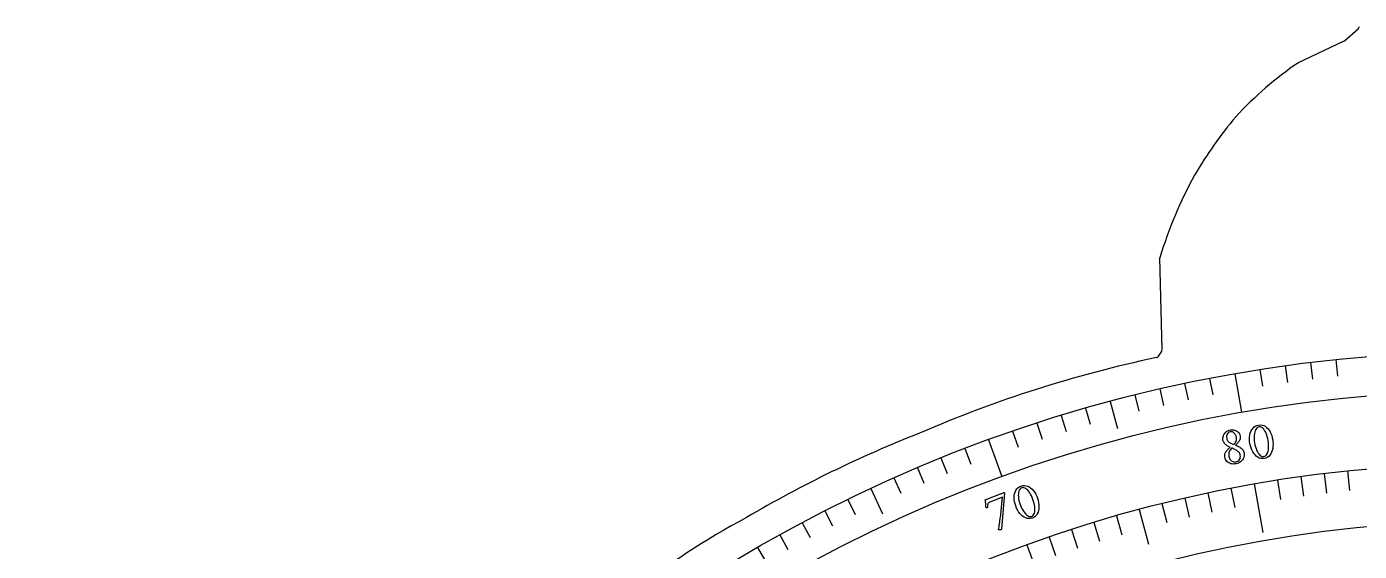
# Model space of a CAD drawing. Header units: millimetres. Extents: x -60 to 60, y -60 to 76.
# Drawn here: x -58.8 to -5.2, y 50.8 to 71.9 of the extents above; entities that cross this region are included whole.
import ezdxf

# ---------------------------------------------------------------- set-up
doc = ezdxf.new("R2010")
doc.units = ezdxf.units.MM
for name, color, linetype in [('CUT_OUTER', 1, 'Continuous'), ('ENGRAVE', 7, 'Continuous'), ('ENGRAVE_FINE', 8, 'Continuous'), ('TEXT', 5, 'Continuous')]:
    doc.layers.add(name, color=color, linetype=linetype)

msp = doc.modelspace()

# ---------------------------------------------------------------- linework, layer by layer
at = {"layer": 'CUT_OUTER'}
for points in [[(-5.8, 71.2966), (-5.2485, 71.7694)], [(-7.6445, 70.4128), (-7.6408, 70.4148), (-5.8332, 71.275)], [(-13.1327, 58.8756), (-13.2185, 62.5694), (-13.2184, 62.5734)], [(-13.2743, 58.6149), (-13.158, 58.7888)]]:
    msp.add_lwpolyline(points, dxfattribs=at)
for centre, radius, start, end in [((-5.3461, 71.8833), 0.15, 310.60594, 351.87779), ((-5.8977, 71.4105), 0.15, 295.44948, 310.60594), ((0.3481, 58.5917), 14.2695, 124.06367, 137.47155), ((2.6643, 57.4417), 16.7692, 139.92602, 149.7605), ((2.821, 57.7698), 16.7433, 151.00074, 163.32781), ((-2.9971, 9.552), 50.0852, 101.9432, 113.39612), ((-13.3989, 58.6983), 0.15, 284.3244, 326.21884), ((-13.2827, 58.8722), 0.15, 326.21884, 1.33073), ((-4.6594, 9.29), 49.6923, 111.51681, 120.46315), ((-14.3372, 23.2712), 32.7586, 118.26999, 128.00349)]:
    msp.add_arc(centre, radius, start, end, dxfattribs=at)
at = {"layer": 'ENGRAVE'}
for points in [[(-10.2105, 57.9067), (-9.937, 56.3556)], [(-15.2186, 56.7964), (-14.9274, 55.7098)], [(-20.1108, 55.2539), (-19.5721, 53.7739)], [(-24.85, 53.2909), (-24.3745, 52.2713)], [(-9.4291, 53.4751), (-9.0853, 51.5251)], [(-14.0539, 52.4498), (-13.6781, 51.0472)], [(-29.4, 50.9223), (-28.6125, 49.5583)], [(-18.5717, 51.0253), (-17.8945, 49.1647)]]:
    msp.add_lwpolyline(points, dxfattribs=at)
for radius in [58.8, 58.8, 57.225, 54.3, 54.3, 51.99]:
    msp.add_circle((0, 0), radius, dxfattribs=at)
at = {"layer": 'ENGRAVE_FINE'}
for points in [[(-6.1463, 58.4779), (-6.0757, 57.8066)], [(-9.1983, 58.0761), (-9.0928, 57.4094)], [(-8.1834, 58.2278), (-8.0894, 57.5593)], [(-7.1659, 58.3617), (-7.0837, 57.6917)], [(-12.2252, 57.5151), (-12.0849, 56.8548)], [(-11.2196, 57.7197), (-11.0908, 57.0571)], [(-14.225, 57.0534), (-14.0617, 56.3984)], [(-13.2271, 57.293), (-13.0753, 56.6353)], [(-16.2075, 56.5222), (-16.0214, 55.8733)], [(-18.1702, 55.9221), (-17.9616, 55.2802)], [(-17.1915, 56.2307), (-16.9941, 55.5852)], [(-19.1434, 55.5965), (-18.9236, 54.9583)], [(-21.072, 54.8945), (-20.8301, 54.2644)], [(-22.0269, 54.5184), (-21.774, 53.8926)], [(-23.9161, 53.7165), (-23.6416, 53.0998)], [(-22.975, 54.1257), (-22.7112, 53.5043)], [(-8.4944, 53.6315), (-8.3705, 52.8492)], [(-7.5571, 53.7716), (-7.4469, 52.9873)], [(-6.6175, 53.8953), (-6.521, 53.1092)], [(-5.6759, 54.0025), (-5.5931, 53.2149)], [(-11.2896, 53.1134), (-11.1249, 52.3387)], [(-10.3609, 53.3024), (-10.2098, 52.5249)], [(-25.7762, 52.8491), (-25.4803, 52.2424)], [(-13.1364, 52.6871), (-12.9448, 51.9186)], [(-12.2148, 52.9083), (-12.0367, 52.1366)], [(-26.6946, 52.3912), (-26.3882, 51.7898)], [(-14.9671, 52.1965), (-14.7488, 51.4352)], [(-27.6049, 51.9173), (-27.288, 51.3213)], [(-16.7796, 51.6424), (-16.5349, 50.8891)], [(-15.8758, 51.9273), (-15.6442, 51.17)], [(-28.5068, 51.4276), (-28.1796, 50.8373)], [(-17.6784, 51.3417), (-17.4205, 50.5928)]]:
    msp.add_lwpolyline(points, dxfattribs=at)
at = {"layer": 'TEXT'}
for points in [[(-9.251, 55.8427), (-9.178, 55.8489), (-9.1089, 55.8425), (-9.0438, 55.8235), (-8.9827, 55.7921), (-8.9262, 55.7501), (-8.8749, 55.6993), (-8.8286, 55.6399), (-8.7874, 55.5719), (-8.7519, 55.4972), (-8.7224, 55.4178), (-8.699, 55.3338), (-8.6817, 55.2451), (-8.6711, 55.1554), (-8.6677, 55.0682), (-8.6715, 54.9836), (-8.6825, 54.9016), (-8.7007, 54.8241), (-8.726, 54.7531), (-8.7584, 54.6886), (-8.7979, 54.6307), (-8.8446, 54.5814), (-8.8985, 54.5428), (-8.9597, 54.5148), (-9.0282, 54.4975), (-9.0968, 54.4921), (-9.1626, 54.499), (-9.2257, 54.5183), (-9.2859, 54.5499), (-9.3425, 54.5919), (-9.3945, 54.6424), (-9.4419, 54.7013), (-9.4846, 54.7687), (-9.522, 54.8427), (-9.5532, 54.9215), (-9.5783, 55.0051), (-9.5972, 55.0935), (-9.6094, 55.183), (-9.6141, 55.2701), (-9.6115, 55.3548), (-9.6015, 55.4371), (-9.5839, 55.5148), (-9.5587, 55.5861), (-9.5259, 55.6507), (-9.4855, 55.7088), (-9.4376, 55.7583), (-9.3826, 55.7971), (-9.3204, 55.8253), (-9.251, 55.8427)], [(-9.2274, 55.7675), (-9.2696, 55.7554), (-9.3069, 55.7337), (-9.3394, 55.7025), (-9.367, 55.6618), (-9.3899, 55.6132), (-9.4078, 55.5585), (-9.4209, 55.4975), (-9.4292, 55.4304), (-9.4325, 55.3586), (-9.4308, 55.2838), (-9.4242, 55.2061), (-9.4126, 55.1253), (-9.3969, 55.0461), (-9.3775, 54.9711), (-9.3543, 54.9), (-9.3275, 54.833), (-9.298, 54.7718), (-9.2665, 54.7178), (-9.2333, 54.6711), (-9.1981, 54.6318), (-9.1617, 54.6014), (-9.1249, 54.5814), (-9.0874, 54.572), (-9.0495, 54.5731), (-9.0055, 54.5857), (-8.9673, 54.6081), (-8.9347, 54.6402), (-8.9078, 54.6821), (-8.8862, 54.732), (-8.8695, 54.7882), (-8.8578, 54.8508), (-8.851, 54.9197), (-8.8489, 54.9929), (-8.8511, 55.0684), (-8.8576, 55.1463), (-8.8685, 55.2264), (-8.8835, 55.3064), (-8.902, 55.3816), (-8.924, 55.452), (-8.9496, 55.5175), (-8.9781, 55.577), (-9.0087, 55.6292), (-9.0416, 55.6743), (-9.0767, 55.7121), (-9.1133, 55.7412), (-9.1506, 55.7601), (-9.1887, 55.7689), (-9.2274, 55.7675)], [(-10.3962, 55.6453), (-10.3491, 55.6518), (-10.3032, 55.6532), (-10.2585, 55.6498), (-10.215, 55.6414), (-10.1737, 55.6282), (-10.1356, 55.6102), (-10.1008, 55.5875), (-10.0692, 55.56), (-10.0419, 55.5278), (-10.0198, 55.4907), (-10.0031, 55.4489), (-9.9916, 55.4022), (-9.9869, 55.3626), (-9.9876, 55.3247), (-9.9936, 55.2887), (-10.0049, 55.2544), (-10.0201, 55.2219), (-10.0376, 55.1912), (-10.0575, 55.1622), (-10.0798, 55.135), (-10.1031, 55.1096), (-10.126, 55.0858), (-10.1485, 55.0638), (-10.1706, 55.0434), (-10.1758, 55.04), (-10.1771, 55.0367), (-10.1746, 55.0336), (-10.1682, 55.0306), (-10.1327, 55.0182), (-10.0969, 55.003), (-10.0608, 54.9851), (-10.0243, 54.9645), (-9.9889, 54.9415), (-9.9559, 54.9163), (-9.9253, 54.8891), (-9.8971, 54.8598), (-9.8726, 54.8285), (-9.8532, 54.7955), (-9.8389, 54.7608), (-9.8297, 54.7243), (-9.824, 54.6728), (-9.8257, 54.6226), (-9.8348, 54.5739), (-9.8512, 54.5266), (-9.8739, 54.4818), (-9.9017, 54.4406), (-9.9346, 54.403), (-9.9726, 54.369), (-10.0146, 54.3396), (-10.0594, 54.3158), (-10.107, 54.2977), (-10.1574, 54.2852), (-10.2124, 54.2776), (-10.2654, 54.2759), (-10.3163, 54.28), (-10.3653, 54.29), (-10.4112, 54.3055), (-10.4531, 54.3262), (-10.4909, 54.352), (-10.5247, 54.383), (-10.5537, 54.4186), (-10.5772, 54.4584), (-10.5953, 54.5022), (-10.6078, 54.5501), (-10.6124, 54.5838), (-10.6129, 54.6165), (-10.6095, 54.6484), (-10.6019, 54.6794), (-10.5913, 54.7093), (-10.5785, 54.738), (-10.5634, 54.7655), (-10.5462, 54.7917), (-10.5277, 54.8165), (-10.5087, 54.8397), (-10.4892, 54.8614), (-10.4693, 54.8815), (-10.45, 54.8999), (-10.4325, 54.9166), (-10.4167, 54.9316), (-10.4027, 54.9449), (-10.4001, 54.9485), (-10.3995, 54.9515), (-10.4011, 54.9539), (-10.4047, 54.9555), (-10.4293, 54.9655), (-10.4553, 54.9782), (-10.4828, 54.9934), (-10.5118, 55.0113), (-10.5409, 55.0316), (-10.5684, 55.0542), (-10.5945, 55.0792), (-10.6191, 55.1066), (-10.6409, 55.1363), (-10.6586, 55.1685), (-10.6722, 55.2031), (-10.6817, 55.2402), (-10.6871, 55.2847), (-10.6862, 55.3287), (-10.6789, 55.3724), (-10.6652, 55.4156), (-10.646, 55.4572), (-10.6221, 55.4959), (-10.5936, 55.5317), (-10.5604, 55.5647), (-10.5235, 55.5935), (-10.4838, 55.6165), (-10.4414, 55.6337), (-10.3962, 55.6453)], [(-10.3934, 55.5708), (-10.4291, 55.5598), (-10.4603, 55.5407), (-10.487, 55.5135), (-10.5093, 55.4785), (-10.5257, 55.4384), (-10.5348, 55.3964), (-10.5367, 55.3524), (-10.5314, 55.3066), (-10.5219, 55.2691), (-10.5082, 55.2357), (-10.4904, 55.2062), (-10.4685, 55.1806), (-10.4439, 55.1585), (-10.4181, 55.1391), (-10.391, 55.1227), (-10.3626, 55.1091), (-10.3346, 55.0974), (-10.3084, 55.0867), (-10.2842, 55.077), (-10.2617, 55.0684), (-10.2592, 55.0679), (-10.2561, 55.0678), (-10.2525, 55.068), (-10.2485, 55.0687), (-10.2475, 55.0688), (-10.2469, 55.069), (-10.2465, 55.069), (-10.2463, 55.0691), (-10.2433, 55.0698), (-10.2405, 55.0707), (-10.2381, 55.0718), (-10.236, 55.0732), (-10.2096, 55.1015), (-10.1869, 55.1319), (-10.1679, 55.1643), (-10.1526, 55.1988), (-10.1418, 55.2353), (-10.1363, 55.2735), (-10.1361, 55.3134), (-10.1413, 55.3552), (-10.1484, 55.3856), (-10.1586, 55.4148), (-10.1718, 55.443), (-10.188, 55.47), (-10.2068, 55.4951), (-10.2277, 55.5173), (-10.2507, 55.5366), (-10.2759, 55.553), (-10.303, 55.5654), (-10.3316, 55.5725), (-10.3617, 55.5743), (-10.3934, 55.5708)], [(-10.1671, 54.3606), (-10.1196, 54.3736), (-10.0787, 54.3935), (-10.0445, 54.4205), (-10.0168, 54.4546), (-9.9967, 54.4939), (-9.985, 54.537), (-9.9819, 54.5837), (-9.9872, 54.6341), (-9.9952, 54.6652), (-10.0076, 54.6946), (-10.0243, 54.7221), (-10.0454, 54.748), (-10.0694, 54.7719), (-10.0947, 54.794), (-10.1213, 54.8142), (-10.1493, 54.8324), (-10.1773, 54.8488), (-10.2042, 54.8633), (-10.2299, 54.8759), (-10.2544, 54.8867), (-10.2762, 54.8956), (-10.2934, 54.9026), (-10.3061, 54.9077), (-10.3143, 54.9108), (-10.3186, 54.9119), (-10.3224, 54.9126), (-10.3255, 54.9128), (-10.3279, 54.9127), (-10.3308, 54.912), (-10.3332, 54.9111), (-10.3349, 54.9101), (-10.3361, 54.9089), (-10.3708, 54.8738), (-10.3993, 54.838), (-10.4217, 54.8013), (-10.438, 54.7638), (-10.4484, 54.7245), (-10.4531, 54.6821), (-10.452, 54.6366), (-10.4453, 54.5881), (-10.4353, 54.5475), (-10.4217, 54.5107), (-10.4044, 54.4778), (-10.3835, 54.4487), (-10.3599, 54.4236), (-10.3349, 54.4026), (-10.3082, 54.3855), (-10.28, 54.3724), (-10.2513, 54.3634), (-10.2228, 54.3584), (-10.1948, 54.3574), (-10.1671, 54.3606)], [(-19.631, 53.0721), (-19.611, 53.0797), (-19.5904, 53.088), (-19.5692, 53.0969), (-19.5473, 53.1065), (-19.5274, 53.1153), (-19.512, 53.1221), (-19.5011, 53.1267), (-19.4947, 53.1293), (-19.4888, 53.1301), (-19.4837, 53.1281), (-19.4792, 53.1233), (-19.4755, 53.1155), (-19.4726, 53.104), (-19.4713, 53.0897), (-19.4717, 53.0726), (-19.4736, 53.0527), (-19.4764, 53.0312), (-19.4792, 53.0088), (-19.482, 52.9858), (-19.4848, 52.962), (-19.5919, 51.6516), (-19.5945, 51.6476), (-19.5983, 51.644), (-19.6034, 51.6407), (-19.6098, 51.6379), (-19.6217, 51.6341), (-19.6355, 51.6313), (-19.651, 51.6294), (-19.6683, 51.6284), (-19.6846, 51.6287), (-19.697, 51.6311), (-19.7055, 51.6353), (-19.7101, 51.6414), (-19.6998, 51.6917), (-19.6897, 51.7466), (-19.6798, 51.806), (-19.6702, 51.87), (-19.6607, 51.937), (-19.6513, 52.0058), (-19.6421, 52.0762), (-19.6329, 52.1482), (-19.6241, 52.2207), (-19.6157, 52.2925), (-19.6079, 52.3634), (-19.6006, 52.4336), (-19.5937, 52.5017), (-19.5873, 52.5666), (-19.5814, 52.6283), (-19.576, 52.6868), (-19.5711, 52.7408), (-19.5666, 52.7891), (-19.5627, 52.8317), (-19.5593, 52.8687), (-19.5565, 52.8986), (-19.5545, 52.9199), (-19.5533, 52.9327), (-19.5529, 52.9369), (-20.0633, 52.7456), (-20.0905, 52.7326), (-20.1122, 52.7165), (-20.1287, 52.6972), (-20.1398, 52.6747), (-20.1467, 52.6481), (-20.1505, 52.6166), (-20.1512, 52.5802), (-20.1489, 52.5389), (-20.1491, 52.5327), (-20.1525, 52.527), (-20.1591, 52.5219), (-20.1688, 52.5173), (-20.1724, 52.5162), (-20.1771, 52.5153), (-20.1829, 52.5145), (-20.1897, 52.5139), (-20.1967, 52.5135), (-20.2028, 52.5135), (-20.208, 52.5138), (-20.2123, 52.5145), (-20.2148, 52.5602), (-20.2179, 52.6061), (-20.2214, 52.6523), (-20.2255, 52.6987), (-20.2297, 52.7426), (-20.2338, 52.7811), (-20.2378, 52.8144), (-20.2416, 52.8423)], [(-18.8075, 53.3879), (-18.7366, 53.4067), (-18.6674, 53.4124), (-18.6, 53.405), (-18.5344, 53.3847), (-18.4715, 53.3531), (-18.4121, 53.312), (-18.3562, 53.2616), (-18.3039, 53.2017), (-18.2559, 53.1343), (-18.2131, 53.0613), (-18.1755, 52.9826), (-18.143, 52.8983), (-18.117, 52.8118), (-18.0985, 52.7265), (-18.0876, 52.6425), (-18.0842, 52.5598), (-18.0886, 52.4803), (-18.1012, 52.406), (-18.1219, 52.3369), (-18.1508, 52.273), (-18.1882, 52.2163), (-18.2346, 52.1689), (-18.29, 52.1308), (-18.3544, 52.1019), (-18.4211, 52.0846), (-18.4871, 52.08), (-18.5525, 52.088), (-18.6173, 52.1087), (-18.6804, 52.1402), (-18.7403, 52.1809), (-18.7972, 52.2307), (-18.851, 52.2897), (-18.9007, 52.3561), (-18.9451, 52.4282), (-18.9843, 52.5062), (-19.0183, 52.5899), (-19.0458, 52.676), (-19.0656, 52.761), (-19.0778, 52.8448), (-19.0821, 52.9276), (-19.0783, 53.0072), (-19.0659, 53.0817), (-19.0448, 53.1511), (-19.0151, 53.2154), (-18.9765, 53.2724), (-18.9291, 53.3202), (-18.8727, 53.3587), (-18.8075, 53.3879)], [(-18.7712, 53.318), (-18.8106, 53.2987), (-18.8436, 53.2709), (-18.8701, 53.2345), (-18.8903, 53.1896), (-18.9043, 53.1378), (-18.9125, 53.0808), (-18.9148, 53.0185), (-18.9113, 52.9509), (-18.9021, 52.8796), (-18.8875, 52.8063), (-18.8675, 52.7309), (-18.842, 52.6533), (-18.8128, 52.5781), (-18.7806, 52.5075), (-18.7455, 52.4416), (-18.7075, 52.3803), (-18.6677, 52.3251), (-18.6274, 52.2774), (-18.5865, 52.2372), (-18.5451, 52.2046), (-18.504, 52.1809), (-18.4642, 52.1677), (-18.4257, 52.1649), (-18.3885, 52.1726), (-18.3474, 52.1927), (-18.3137, 52.2213), (-18.2872, 52.2586), (-18.2679, 52.3045), (-18.2553, 52.3574), (-18.2487, 52.4157), (-18.248, 52.4793), (-18.2533, 52.5483), (-18.2639, 52.6208), (-18.2791, 52.6948), (-18.2991, 52.7704), (-18.3237, 52.8474), (-18.3524, 52.9236), (-18.3836, 52.9944), (-18.4176, 53.0599), (-18.4541, 53.12), (-18.4925, 53.1736), (-18.5318, 53.2198), (-18.572, 53.2584), (-18.6131, 53.2895), (-18.6542, 53.3118), (-18.6943, 53.324), (-18.7332, 53.3261), (-18.7712, 53.318)]]:
    msp.add_lwpolyline(points, close=True, dxfattribs=at)

doc.saveas('drawing.dxf')
